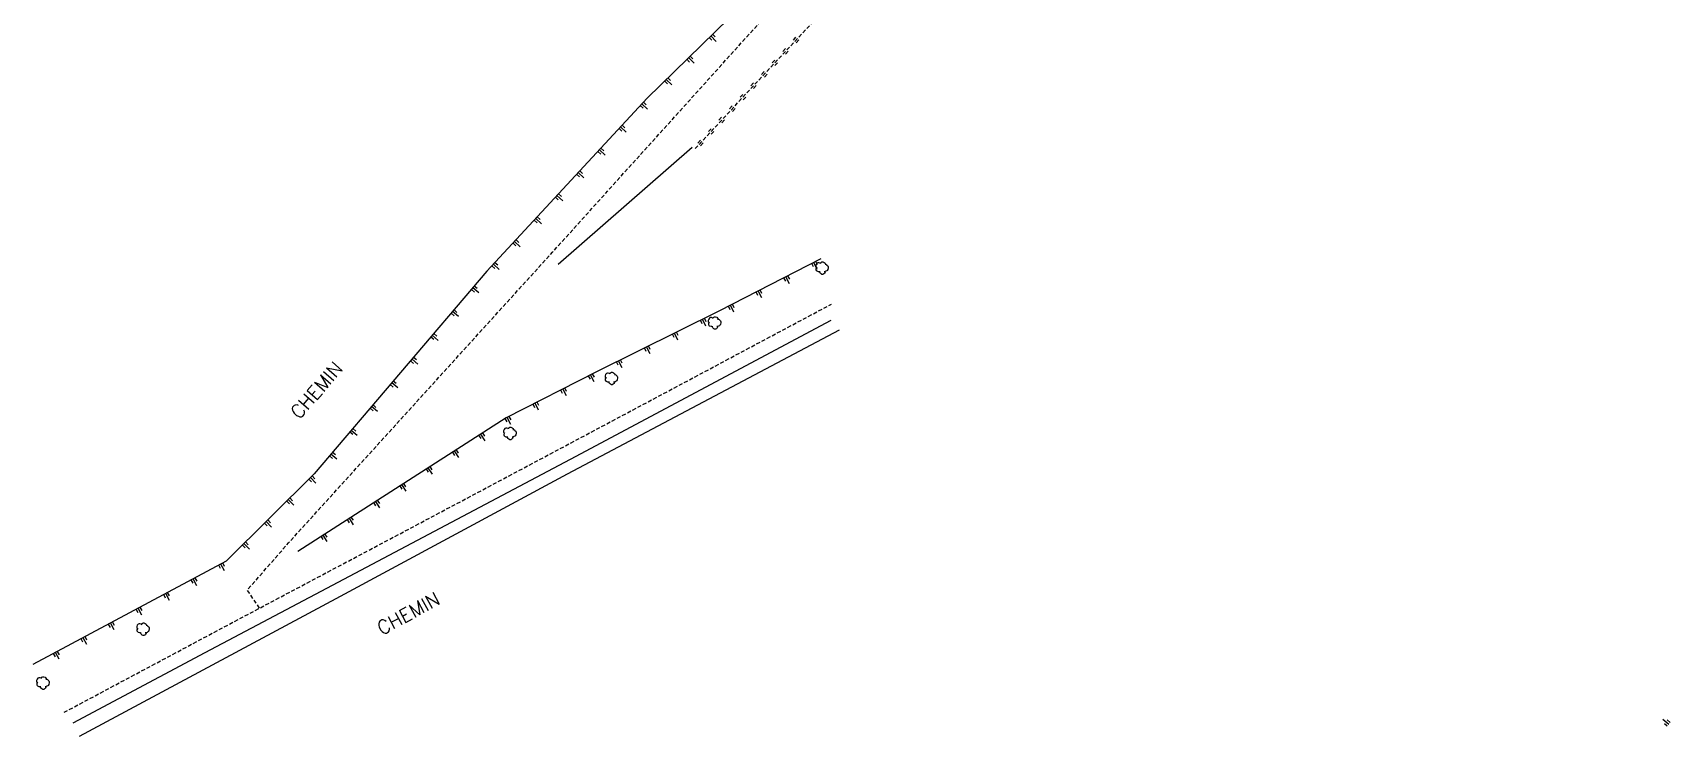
# Model space of a CAD drawing. Header units: millimetres. Extents: x 132999 to 134001, y 131000 to 132000.
# Drawn here: x 133075.1 to 133284.9, y 131190.9 to 131281.1 of the extents above; entities that cross this region are included whole.
import ezdxf
from ezdxf.enums import TextEntityAlignment as Align

# ---------------------------------------------------------------- set-up
doc = ezdxf.new("R2010")
doc.units = ezdxf.units.MM
doc.linetypes.add('DASHED', pattern=[0.75, 0.5, -0.25])
doc.layers.get('0').update_dxf_attribs({"linetype": 'CONTINUOUS'})
for name, color, linetype in [('W0001', 6, 'DASHED'), ('W0008', 7, 'CONTINUOUS'), ('W0211', 2, 'CONTINUOUS'), ('W0220', 5, 'DASHED'), ('W0300', 7, 'CONTINUOUS'), ('W0515', 5, 'CONTINUOUS'), ('W0989', 7, 'CONTINUOUS')]:
    doc.layers.add(name, color=color, linetype=linetype)
doc.styles.get("Standard").update_dxf_attribs({"font": 'romans.shx', "width": 0.85})

# ---------------------------------------------------------------- blocks, each defined once
blk = doc.blocks.new('T300')
for p, q in [((-0.8, 0.51), (-0.86, 0.34)), ((-0.86, 0.34), (-0.86, 0.17)), ((-0.86, 0.17), (-0.74, 0.06)), ((-0.69, 0.63), (-0.8, 0.51)), ((-0.8, -0.06), (-0.74, 0.06)), ((-0.74, 0.06), (-0.69, 0.11)), ((-0.57, 0.69), (-0.69, 0.63)), ((-0.46, 0.69), (-0.57, 0.69)), ((-0.29, 0.63), (-0.46, 0.69)), ((-0.29, 0.63), (-0.17, 0.74)), ((-0.23, 0.57), (-0.29, 0.63)), ((-0.17, 0.74), (-0.06, 0.8)), ((-0.06, 0.8), (0.06, 0.8)), ((0.06, 0.8), (0.23, 0.74)), ((0.23, 0.74), (0.34, 0.63)), ((0.34, 0.63), (0.4, 0.51)), ((0.46, 0.46), (0.34, 0.46)), ((0.4, 0.51), (0.4, 0.46)), ((0.57, 0.4), (0.46, 0.46)), ((0.57, 0.4), (0.69, 0.29)), ((0.69, 0.29), (0.74, 0.17)), ((0.74, 0.06), (0.69, -0.17)), ((0.74, 0.17), (0.74, 0.06)), ((-0.8, -0.17), (-0.8, -0.06)), ((-0.8, -0.23), (-0.8, -0.17)), ((-0.74, -0.34), (-0.8, -0.23)), ((-0.69, -0.4), (-0.74, -0.34)), ((-0.51, -0.46), (-0.69, -0.4)), ((-0.4, -0.46), (-0.51, -0.46)), ((-0.4, -0.46), (-0.34, -0.46)), ((-0.34, -0.46), (-0.34, -0.4)), ((-0.34, -0.51), (-0.34, -0.46)), ((-0.29, -0.63), (-0.34, -0.51)), ((-0.17, -0.74), (-0.29, -0.63)), ((-0.06, -0.8), (-0.17, -0.74)), ((0.06, -0.8), (-0.06, -0.8)), ((0.17, -0.74), (0.06, -0.8)), ((0.23, -0.69), (0.17, -0.74)), ((0.29, -0.46), (0.23, -0.46)), ((0.29, -0.63), (0.23, -0.69)), ((0.46, -0.4), (0.29, -0.46)), ((0.34, -0.51), (0.29, -0.63)), ((0.34, -0.51), (0.34, -0.46)), ((0.57, -0.34), (0.46, -0.4)), ((0.63, -0.29), (0.57, -0.34)), ((0.69, -0.17), (0.63, -0.29))]:
    blk.add_line(p, q)
blk = doc.blocks.new('t220o')
at = {"color": 0, "linetype": 'Continuous'}
for p, q in [((-0.25, 0.25), (0.25, 0.25)), ((-0.25, -0.25), (0.25, -0.25))]:
    blk.add_line(p, q, dxfattribs=at)
blk = doc.blocks.new('t211o')
at = {"color": 0, "linetype": 'Continuous'}
for p, q in [((-0.29, 0.5), (-0.29, 0)), ((0, 1), (0, 0)), ((0.29, 0.5), (0.29, 0))]:
    blk.add_line(p, q, dxfattribs=at)

msp = doc.modelspace()

# ---------------------------------------------------------------- linework, layer by layer
at = {"layer": 'W0001', "flags": 128}
for points in [[(133104.12, 131207.34), (133102.55, 131209.66), (133107.84, 131215.71), (133141.64, 131252.93), (133226.77, 131347.25), (133253.16, 131377.04), (133255.37, 131381.67), (133256.34, 131385.72), (133256.35, 131390.84), (133255.7, 131394.62), (133254.18, 131399.98)], [(133079.08, 131194), (133098.91, 131204.58), (133135.04, 131223.73), (133177.4, 131246.29)]]:
    msp.add_lwpolyline(points, dxfattribs=at)
at = {"layer": 'W0008', "flags": 128}
msp.add_lwpolyline([(133080.24, 131192.65), (133097.15, 131201.64), (133112.72, 131209.92), (133143.96, 131226.45), (133177.37, 131244.25)], dxfattribs=at)
at = {"layer": 'W0211', "flags": 128}
for points in [[(133171.24, 131289.76), (133153.78, 131272.68), (133133.26, 131250.51), (133111.12, 131224.55), (133099.86, 131213.36), (133075.06, 131200.11)], [(133142.38, 131251.42), (133159.55, 131266.4)], [(133176.02, 131252.08), (133163.06, 131245.44), (133147.3, 131237.62), (133135.73, 131231.71), (133109.01, 131214.62)]]:
    msp.add_lwpolyline(points, dxfattribs=at)
at = {"layer": 'W0220', "flags": 128}
msp.add_lwpolyline([(133159.94, 131266.21), (133179.55, 131287.33), (133179.72, 131287.51), (133179.89, 131287.7), (133180.06, 131287.88), (133180.23, 131288.06), (133180.41, 131288.25), (133180.58, 131288.43), (133180.75, 131288.61), (133180.92, 131288.8), (133181.09, 131288.98), (133181.27, 131289.16), (133181.44, 131289.35), (133181.61, 131289.53), (133181.79, 131289.71), (133181.96, 131289.89), (133182.13, 131290.07), (133182.31, 131290.26), (133182.48, 131290.44), (133182.65, 131290.62), (133182.83, 131290.8), (133183, 131290.98), (133183.18, 131291.16), (133183.35, 131291.34), (133183.53, 131291.52), (133183.7, 131291.7), (133183.88, 131291.88), (133184.05, 131292.06), (133184.23, 131292.24), (133184.4, 131292.42), (133184.58, 131292.6), (133184.76, 131292.78), (133184.93, 131292.96), (133185.11, 131293.14), (133185.29, 131293.32), (133185.46, 131293.5), (133185.64, 131293.67), (133185.82, 131293.85), (133186, 131294.03), (133186.17, 131294.21), (133186.35, 131294.39), (133186.53, 131294.56), (133186.71, 131294.74), (133186.89, 131294.92), (133187.06, 131295.09), (133187.24, 131295.27), (133187.42, 131295.45), (133187.6, 131295.62), (133187.78, 131295.8), (133187.96, 131295.98), (133188.14, 131296.15), (133188.32, 131296.33), (133188.5, 131296.5), (133188.68, 131296.68), (133188.86, 131296.85), (133189.04, 131297.03), (133189.22, 131297.2), (133189.4, 131297.38), (133189.58, 131297.55), (133189.76, 131297.73), (133189.94, 131297.9), (133190.13, 131298.07), (133190.31, 131298.25), (133190.49, 131298.42), (133190.67, 131298.59), (133190.85, 131298.77), (133191.04, 131298.94), (133191.22, 131299.11), (133191.4, 131299.28), (133191.59, 131299.46), (133191.77, 131299.63), (133191.95, 131299.8), (133192.14, 131299.97), (133192.32, 131300.14), (133192.5, 131300.32), (133192.69, 131300.49), (133192.87, 131300.66), (133193.06, 131300.83), (133193.24, 131301), (133193.42, 131301.17), (133193.61, 131301.34), (133193.79, 131301.51), (133193.97, 131301.68), (133194.16, 131301.85), (133194.34, 131302.01), (133194.53, 131302.18), (133194.71, 131302.35), (133194.9, 131302.52), (133195.08, 131302.69), (133195.27, 131302.86), (133195.45, 131303.02), (133195.64, 131303.19), (133195.82, 131303.36), (133196.01, 131303.53), (133196.19, 131303.69), (133196.38, 131303.86), (133196.56, 131304.03), (133196.75, 131304.19), (133196.93, 131304.36), (133197.12, 131304.53), (133197.31, 131304.69), (133197.49, 131304.86), (133197.68, 131305.02), (133197.87, 131305.19), (133198.05, 131305.36), (133198.24, 131305.52), (133198.43, 131305.69), (133198.61, 131305.85), (133198.8, 131306.02), (133198.99, 131306.18), (133199.17, 131306.35), (133199.36, 131306.51), (133199.55, 131306.68), (133199.74, 131306.84), (133199.93, 131307), (133200.11, 131307.17), (133200.3, 131307.33), (133200.49, 131307.49), (133200.68, 131307.66), (133200.87, 131307.82), (133201.06, 131307.99), (133201.24, 131308.15), (133201.43, 131308.31), (133201.62, 131308.47), (133201.81, 131308.64), (133202, 131308.8), (133202.19, 131308.96), (133202.38, 131309.12), (133202.57, 131309.29), (133202.76, 131309.45), (133202.95, 131309.61), (133203.14, 131309.77), (133203.33, 131309.93), (133203.52, 131310.09), (133203.71, 131310.25), (133203.9, 131310.42), (133204.09, 131310.58), (133204.28, 131310.74), (133204.47, 131310.9), (133204.66, 131311.06), (133204.86, 131311.22), (133205.05, 131311.38), (133205.24, 131311.54), (133205.43, 131311.7), (133205.62, 131311.86), (133205.81, 131312.02), (133206.01, 131312.18), (133206.2, 131312.34), (133206.39, 131312.5), (133206.58, 131312.65), (133206.78, 131312.81), (133206.97, 131312.97), (133207.16, 131313.13), (133207.35, 131313.29), (133207.55, 131313.45), (133207.74, 131313.6), (133207.93, 131313.76), (133208.13, 131313.92), (133208.32, 131314.08), (133208.51, 131314.24), (133208.71, 131314.39), (133208.9, 131314.55), (133209.1, 131314.71), (133209.29, 131314.86), (133209.48, 131315.02), (133209.68, 131315.18), (133209.87, 131315.33), (133210.07, 131315.49), (133210.26, 131315.65), (133210.46, 131315.8), (133210.65, 131315.96), (133210.85, 131316.11), (133211.04, 131316.27), (133211.24, 131316.42), (133211.43, 131316.58), (133211.63, 131316.73), (133211.83, 131316.89), (133212.02, 131317.04), (133243.01, 131337.71), (133266.87, 131353.61)], dxfattribs=at)
at = {"layer": 'W0515', "flags": 128}
msp.add_lwpolyline([(133081.06, 131190.93), (133113.93, 131208.56), (133143.6, 131224.54), (133178.44, 131242.98)], dxfattribs=at)

# ---------------------------------------------------------------- block references
at = {"layer": 'W0211'}
for p, rotation in [((133161.95, 131280.67), 224.3545007478372), ((133159.09, 131277.87), 224.3545007478372), ((133156.23, 131275.08), 224.3545007478372), ((133153.1, 131271.94), 227.2215035023166), ((133150.38, 131269.01), 227.2215035023166), ((133147.66, 131266.07), 227.2215035023166), ((133144.95, 131263.14), 227.2215035023166), ((133142.23, 131260.2), 227.2215035023166), ((133139.51, 131257.26), 227.2215035023166), ((133136.8, 131254.33), 227.2215035023166), ((133134.08, 131251.39), 227.2215035023166), ((133175.13, 131251.63), 207.1597234201353), ((133131.45, 131248.38), 229.5294865157803), ((133171.57, 131249.8), 207.1597234201353), ((133164.45, 131246.15), 207.1597234201353), ((133168.01, 131247.98), 207.1597234201353), ((133128.85, 131245.34), 229.5294865157803), ((133160.88, 131244.35), 206.3622382811867), ((133126.25, 131242.3), 229.5294865157803), ((133157.29, 131242.58), 206.3622382811867), ((133153.71, 131240.8), 206.3622382811867), ((133123.66, 131239.25), 229.5294865157803), ((133150.12, 131239.03), 206.3622382811867), ((133121.06, 131236.21), 229.5294865157803), ((133142.98, 131235.42), 207.0714860693387), ((133146.54, 131237.24), 207.0714860693387), ((133139.42, 131233.6), 207.0714860693387), ((133118.47, 131233.17), 229.5294865157803), ((133135.86, 131231.78), 207.0714860693387), ((133115.87, 131230.12), 229.5294865157803), ((133132.48, 131229.64), 212.6011744614548), ((133113.27, 131227.08), 229.5294865157803), ((133129.11, 131227.48), 212.6011744614548), ((133125.74, 131225.33), 212.6011744614548), ((133110.64, 131224.08), 224.8218014696516), ((133122.37, 131223.17), 212.6011744614548), ((133107.8, 131221.26), 224.8218014696516), ((133119, 131221.02), 212.6011744614548), ((133115.63, 131218.86), 212.6011744614548), ((133104.96, 131218.44), 224.8218014696516), ((133112.26, 131216.71), 212.6011744614548), ((133102.12, 131215.62), 224.8218014696516), ((133099.15, 131212.99), 208.1208063623501), ((133095.62, 131211.1), 208.1208063623501), ((133092.09, 131209.21), 208.1208063623501), ((133088.57, 131207.33), 208.1208063623501), ((133085.04, 131205.44), 208.1208063623501), ((133081.51, 131203.56), 208.1208063623501), ((133077.98, 131201.67), 208.1208063623501), ((133284.69, 131192.47), 48.85786103892375)]:
    msp.add_blockref('t211o', p, dxfattribs=dict(at, rotation=rotation))
at = {"layer": 'W0220', "rotation": 47.11476972329078}
for p in [(133172.87, 131280.13), (133170.15, 131277.2), (133171.51, 131278.67), (133168.79, 131275.74), (133167.42, 131274.27), (133164.7, 131271.34), (133166.06, 131272.81), (133163.34, 131269.88), (133160.62, 131266.94), (133161.98, 131268.41)]:
    msp.add_blockref('t220o', p, dxfattribs=at)
at = {"layer": 'W0300'}
for p in [(133176.24, 131250.9), (133162.48, 131243.87), (133149.26, 131236.77), (133136.25, 131229.72), (133089.25, 131204.64), (133076.41, 131197.74)]:
    msp.add_blockref('T300', p, dxfattribs=at)

# ---------------------------------------------------------------- texts
at = {"layer": 'W0989'}
for rotation, p in [(49.0188, (133111.41, 131235.28)), (28.63, (133123.18, 131206.68))]:
    msp.add_text('CHEMIN', height=1.75, rotation=rotation, dxfattribs=at).set_placement(p, align=Align.MIDDLE)

doc.saveas('drawing.dxf')
